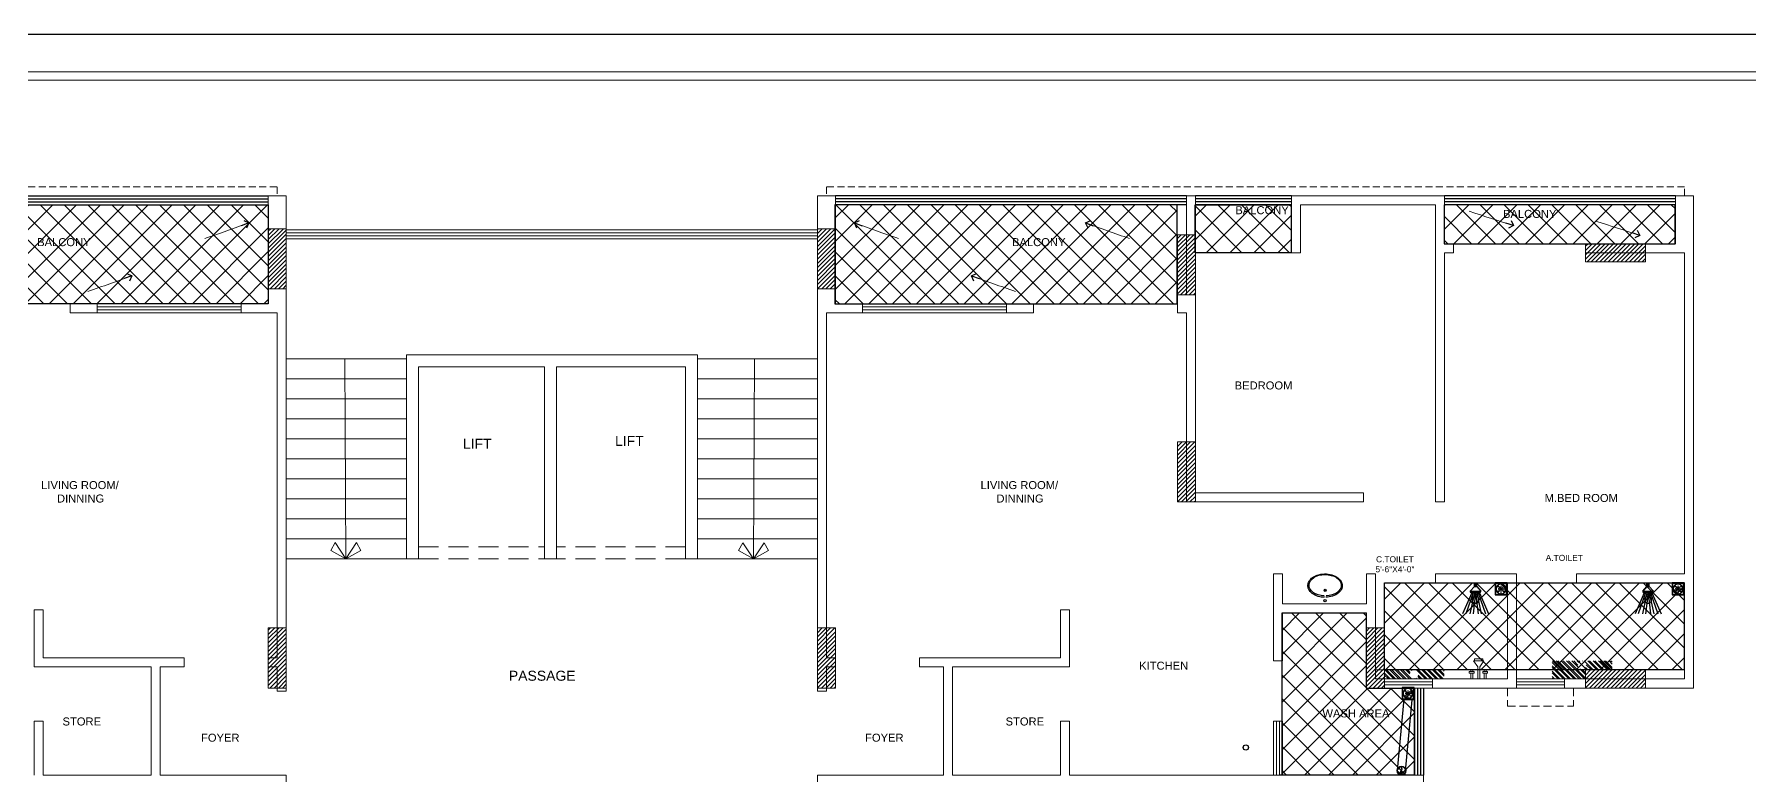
# Model space of a CAD drawing. Header units: inches. Extents: x 1807 to 67852, y 1160 to 20242.
# Drawn here: x 19589 to 20446, y 9468 to 9839 of the extents above; entities that cross this region are included whole.
import ezdxf

# ---------------------------------------------------------------- set-up
doc = ezdxf.new("R2010")
doc.units = ezdxf.units.IN
doc.header["$MEASUREMENT"] = 0
doc.linetypes.add('DASHED', pattern=[0.75, 0.5, -0.25])
doc.layers.get('0').update_dxf_attribs({"lineweight": 20})
for name, color, linetype, lineweight in [('02WINDOW & DOTTED', 8, 'Continuous', 20), ('4 upvc pip', 5, 'Continuous', 30), ('4 upvc pip hatch', 6, 'Continuous', 5), ('4. UPCV', 6, 'Continuous', 30), ('A-HATCH', 252, 'Continuous', 13), ('Bathing', 3, 'Continuous', 30), ('column_01', 7, 'Continuous', 18), ('Dummy wall', 8, 'Continuous', 18), ('HATCH', 8, 'Continuous', 0), ('N.WALL', 7, 'Continuous', 25), ('Nstair', 8, 'Continuous', 20), ('PROJ.', 8, 'DASHED', 20), ('RAILING', 8, 'Continuous', 25), ('SHOP TEXT', 7, 'Continuous', 15), ('SUNK', 216, 'Continuous', 30), ('SUNK HTACH', 165, 'Continuous', 15), ('wall', 7, 'Continuous', 20), ('WINDOW', 8, 'Continuous', 15)]:
    doc.layers.add(name, color=color, linetype=linetype, lineweight=lineweight)
doc.layers.add('K.Text', color=7, linetype='Continuous')
doc.layers.add('RA_FURNITURE', color=251, linetype='Continuous', lineweight=18, transparency=0.85)
doc.styles.add('Krupalu', font='arial.ttf', dxfattribs={"height": 8})
doc.styles.add('Krupalu 1', font='arial.ttf')
doc.dimstyles.new('Krupalu', dxfattribs={"dimtxt": 4, "dimasz": 4, "dimexe": 0, "dimexo": 0, "dimgap": 0.09, "dimtad": 0, "dimtoh": 1, "dimdec": 0, "dimzin": 3, "dimdsep": 46, "dimlunit": 4, "dimtxsty": 'Krupalu', "dimblk": 'DOTSMALL', "dimcen": 0, "dimse1": 1, "dimse2": 1, "dimclrd": 256, "dimclre": 256, "dimclrt": 7, "dimadec": 0, "dimazin": 0, "dimtfac": 1, "dimtdec": 0, "dimtofl": 0, "dimtmove": 1, "dimatfit": 0, "dimldrblk": 'OPEN90', "dimfxl": 1, "dimtolj": 1, "dimtzin": 0, "dimlwd": -1, "dimarcsym": 0})
pattern_1 = [(45, (-2883.8112, 0), (-1.0606601718, 1.0606601718), [])]
pattern_2 = [(135, (25003.986, -55328.927), (5.9662135, 5.9662135), []), (45, (25003.986, -55328.927), (5.9662135, -5.9662135), [])]
pattern_3 = [(135, (32455.1656, -82036.0392), (1.325825215, 1.325825215), []), (135, (32454.2817, -82036.0392), (1.325825215, 1.325825215), [])]

# ---------------------------------------------------------------- blocks, each defined once
blk = doc.blocks.new('46H')
at = {"layer": 'RA_FURNITURE'}
for p, q in [((158381.31, -626693.49), (158378.88, -626693.49)), ((158378.88, -626694.25), (158378.88, -626693.49)), ((158381.31, -626694.25), (158378.88, -626694.25)), ((158379.59, -626690.57), (158387.35, -626690.57)), ((158379.59, -626690.57), (158379.59, -626693.49)), ((158379.59, -626694.25), (158379.59, -626695.16)), ((158380.59, -626695.16), (158379.59, -626695.16)), ((158380.59, -626690.57), (158380.59, -626693.49)), ((158380.59, -626694.25), (158380.59, -626695.16)), ((158383.08, -626696.57), (158380.95, -626699.69)), ((158381.31, -626694.25), (158381.31, -626693.49)), ((158383.08, -626690.57), (158383.08, -626696.57)), ((158384.08, -626690.57), (158384.08, -626696.57)), ((158384.08, -626696.57), (158386.2, -626699.69)), ((158385.63, -626694.25), (158385.63, -626693.49)), ((158388.06, -626693.49), (158385.63, -626693.49)), ((158388.06, -626694.25), (158385.63, -626694.25)), ((158386.35, -626690.57), (158386.35, -626693.49)), ((158386.35, -626694.25), (158386.35, -626695.16)), ((158387.35, -626695.16), (158386.35, -626695.16)), ((158387.35, -626690.57), (158387.35, -626693.49)), ((158387.35, -626694.25), (158387.35, -626695.16)), ((158388.06, -626694.25), (158388.06, -626693.49)), ((158386.2, -626699.69), (158380.95, -626699.69)), ((158381.45, -626699.69), (158381.45, -626700.69)), ((158385.7, -626700.69), (158381.45, -626700.69)), ((158385.7, -626699.69), (158385.7, -626700.69))]:
    blk.add_line(p, q, dxfattribs=at)
blk = doc.blocks.new('dfhtutrut')
at = {"layer": 'HATCH'}
h = blk.add_hatch(dxfattribs=at)
h.set_pattern_fill('ANSI31', color=256, scale=12, style=0)
h.set_pattern_definition(pattern_1)
h.paths.add_polyline_path([(142520.43, -629915.98), (142520.43, -629945.98), (142529.43, -629945.98), (142529.43, -629915.98)])
h = blk.add_hatch(dxfattribs=at)
h.set_pattern_fill('ANSI31', color=256, scale=12, style=0)
h.set_pattern_definition(pattern_1)
h.paths.add_polyline_path([(142794.93, -629915.98), (142794.93, -629945.98), (142803.93, -629945.98), (142803.93, -629915.98)])
h = blk.add_hatch(dxfattribs=at)
h.set_pattern_fill('ANSI31', color=256, scale=12, style=0)
h.set_pattern_definition(pattern_1)
h.paths.add_polyline_path([(142974.93, -629918.98), (142974.93, -629948.98), (142983.93, -629948.98), (142983.93, -629918.98)])
h = blk.add_hatch(dxfattribs=at)
h.set_pattern_fill('ANSI31', color=256, scale=12, style=0)
h.set_pattern_definition(pattern_1)
h.paths.add_polyline_path([(143208.93, -629932.48), (143178.93, -629932.48), (143178.93, -629923.48), (143208.93, -629923.48)])
h = blk.add_hatch(dxfattribs=at)
h.set_pattern_fill('ANSI31', color=256, scale=12, style=0)
h.set_pattern_definition(pattern_1)
h.paths.add_polyline_path([(142983.93, -630052.48), (142983.93, -630022.48), (142974.93, -630022.48), (142974.93, -630052.48)])
h = blk.add_hatch(dxfattribs=at)
h.set_pattern_fill('ANSI31', color=256, scale=12, style=0)
h.set_pattern_definition(pattern_1)
h.paths.add_polyline_path([(142529.43, -630145.48), (142529.43, -630115.48), (142520.43, -630115.48), (142520.43, -630145.48)])
h = blk.add_hatch(dxfattribs=at)
h.set_pattern_fill('ANSI31', color=256, scale=12, style=0)
h.set_pattern_definition(pattern_1)
h.paths.add_polyline_path([(142803.93, -630145.48), (142803.93, -630115.48), (142794.93, -630115.48), (142794.93, -630145.48)])
h = blk.add_hatch(dxfattribs=at)
h.set_pattern_fill('ANSI31', color=256, scale=12, style=0)
h.set_pattern_definition(pattern_1)
h.paths.add_polyline_path([(143078.43, -630145.48), (143078.43, -630115.48), (143069.43, -630115.48), (143069.43, -630145.48)])
h = blk.add_hatch(dxfattribs=at)
h.set_pattern_fill('ANSI31', color=256, scale=12, style=0)
h.set_pattern_definition(pattern_1)
h.paths.add_polyline_path([(143208.94, -630145.48), (143178.94, -630145.48), (143178.94, -630136.48), (143208.94, -630136.48)])
at = {"layer": 'column_01'}
for points in [[(142520.43, -629915.98), (142520.43, -629945.98), (142529.43, -629945.98), (142529.43, -629915.98)], [(142794.93, -629915.98), (142794.93, -629945.98), (142803.93, -629945.98), (142803.93, -629915.98)], [(142974.93, -629918.98), (142974.93, -629948.98), (142983.93, -629948.98), (142983.93, -629918.98)], [(143208.93, -629932.48), (143178.93, -629932.48), (143178.93, -629923.48), (143208.93, -629923.48)], [(142983.93, -630052.48), (142983.93, -630022.48), (142974.93, -630022.48), (142974.93, -630052.48)], [(142529.43, -630145.48), (142529.43, -630115.48), (142520.43, -630115.48), (142520.43, -630145.48)], [(142803.93, -630145.48), (142803.93, -630115.48), (142794.93, -630115.48), (142794.93, -630145.48)], [(143078.43, -630145.48), (143078.43, -630115.48), (143069.43, -630115.48), (143069.43, -630145.48)], [(143208.94, -630145.48), (143178.94, -630145.48), (143178.94, -630136.48), (143208.94, -630136.48)]]:
    blk.add_lwpolyline(points, close=True, dxfattribs=at)
blk = doc.blocks.new('Shower')
at = {"layer": 'Bathing'}
h = blk.add_hatch(color=256, dxfattribs=at)
h.paths.add_polyline_path([(60267.42, -3620.43), (60268.65, -3620.43), (60268.65, -3618.64), (60267.42, -3618.64)])
h.paths.add_polyline_path([(60270.16, -3623.63), (60270.73, -3622.8), (60265.35, -3622.8), (60266.15, -3623.63)])
at = {"layer": 'Bathing', "ltscale": 3}
for p, q in [((60267.42, -3620.43), (60267.42, -3618.64)), ((60268.65, -3618.64), (60267.42, -3618.64)), ((60268.65, -3618.64), (60267.42, -3618.64)), ((60268.65, -3620.43), (60268.65, -3618.64)), ((60266.15, -3623.63), (60261.5, -3634)), ((60266.78, -3623.63), (60263.15, -3634)), ((60267.42, -3623.63), (60265.17, -3634)), ((60267.42, -3620.43), (60265.35, -3622.8)), ((60265.35, -3622.8), (60266.15, -3623.63)), ((60270.73, -3622.8), (60265.35, -3622.8)), ((60266.15, -3623.63), (60270.16, -3623.63)), ((60268.04, -3623.63), (60266.8, -3634)), ((60268.65, -3620.43), (60267.42, -3620.43)), ((60268.65, -3620.43), (60267.42, -3620.43)), ((60268.04, -3623.63), (60269.27, -3634)), ((60268.65, -3620.43), (60270.73, -3622.8)), ((60268.65, -3623.63), (60270.9, -3634)), ((60269.29, -3623.63), (60272.92, -3634)), ((60269.92, -3623.63), (60274.57, -3634)), ((60270.16, -3623.63), (60270.73, -3622.8))]:
    blk.add_line(p, q, dxfattribs=at)
for points in [[(60267.42, -3620.43), (60265.35, -3622.8)], [(60270.73, -3622.8), (60268.65, -3620.43)]]:
    blk.add_lwpolyline(points, dxfattribs=at)
blk.add_circle((60268.04, -3627.04), 1.78, dxfattribs=at)
blk = doc.blocks.new('rwrwq')
at = {"layer": 'Bathing'}
for points in [[(19894.37, -3202.34), (19894.37, -3196.34), (19900.37, -3196.34), (19900.37, -3202.34)], [(19894.65, -3202.07), (19894.65, -3196.62), (19900.1, -3196.62), (19900.1, -3202.07)]]:
    blk.add_lwpolyline(points, close=True, dxfattribs=at)
for centre, radius in [((19897.37, -3199.34), 2.42), ((19895.93, -3197.89), 0.129), ((19896.42, -3198.38), 0.129), ((19896.94, -3198.91), 0.129), ((19897.37, -3198.11), 0.129), ((19897.37, -3198.11), 0.129), ((19897.37, -3198.83), 0.129), ((19897.37, -3198.83), 0.129), ((19897.81, -3198.91), 0.129), ((19898.33, -3198.38), 0.129), ((19898.82, -3197.89), 0.129), ((19895.5, -3199.34), 0.129), ((19895.93, -3200.79), 0.129), ((19896.22, -3199.34), 0.129), ((19896.42, -3200.3), 0.129), ((19896.87, -3199.34), 0.129), ((19896.94, -3199.77), 0.129), ((19897.37, -3199.34), 0.129), ((19897.37, -3199.85), 0.129), ((19897.37, -3199.85), 0.129), ((19897.37, -3200.57), 0.129), ((19897.37, -3200.57), 0.129), ((19897.37, -3201.28), 0.129), ((19897.37, -3201.28), 0.129), ((19897.81, -3199.77), 0.129), ((19897.88, -3199.34), 0.129), ((19898.33, -3200.3), 0.129), ((19898.52, -3199.34), 0.129), ((19898.82, -3200.79), 0.129)]:
    blk.add_circle(centre, radius, dxfattribs=at)
blk = doc.blocks.new('_DotSmall')
at = {"color": 0, "linetype": 'ByBlock', "const_width": 0.5}
blk.add_lwpolyline([(-0.0625, 0, 1), (0.0625, 0, 1)], format="xyb", close=True, dxfattribs=at)
blk = doc.blocks.new('_Open90')
at = {"color": 0, "linetype": 'ByBlock', "lineweight": -2}
for p, q in [((0, 0), (-1, 0)), ((-0.5, 0.5), (0, 0)), ((0, 0), (-0.5, -0.5))]:
    blk.add_line(p, q, dxfattribs=at)

msp = doc.modelspace()

# ---------------------------------------------------------------- hatches: boundary and pattern name
at = {"layer": '4 upvc pip hatch', "ltscale": 10}
h = msp.add_hatch(dxfattribs=at)
h.set_pattern_fill('ANSI31', color=256, scale=2, angle=180, style=0)
h.set_pattern_definition([(135, (62728.41515, -84346.43307), (0.1767766953, 0.1767766953), [])])
edge = h.paths.add_edge_path()
edge.add_spline(control_points=[(20272.16, 9468.88), (20271.88, 9469.26), (20271.2, 9470.18), (20272.71, 9471.55), (20272.05, 9472.48), (20271.78, 9472.86)], knot_values=[0, 0, 0, 0, 1.259254, 3.09623, 4.348223, 4.348223, 4.348223, 4.348223], degree=3, periodic=0)
edge.add_arc((20272.02, 9470.87), 2, 180, 276.73796, ccw=False)
edge.add_arc((20272.02, 9470.87), 2, 94.06339, 180, ccw=False)
at = {"layer": 'Dummy wall', "ltscale": 10}
h = msp.add_hatch(dxfattribs=at)
h.set_pattern_fill('ANSI32', color=256, scale=5, angle=180, style=0)
h.set_pattern_definition(pattern_3)
h.paths.add_polyline_path([(20293.31, 9516.67), (20293.31, 9521.17), (20282.75, 9521.17), (20281.29, 9521.17), (20278.31, 9521.17, -2.414214), (20276.17, 9519.03, -0.408178), (20278.27, 9521.17), (20275.33, 9521.17), (20273.78, 9521.17), (20263.31, 9521.17), (20263.31, 9516.67), (20287.31, 9516.67)])
h = msp.add_hatch(dxfattribs=at)
h.set_pattern_fill('ANSI32', color=256, scale=5, angle=180, style=0)
h.set_pattern_definition(pattern_3)
h.paths.add_polyline_path([(20363.81, 9516.67), (20363.81, 9521.17), (20377.31, 9521.17), (20377.31, 9525.67), (20365.29, 9525.67), (20362.31, 9525.67, -2.414214), (20360.17, 9523.53, -0.414214), (20362.31, 9525.67), (20359.33, 9525.67), (20347.31, 9525.67), (20347.31, 9516.67), (20353.31, 9516.67)])
at = {"layer": 'SUNK HTACH', "ltscale": 10}
h = msp.add_hatch(dxfattribs=at)
h.set_pattern_fill('ANSI37', color=114, scale=67.5, style=0)
h.set_pattern_definition([(45, (14690.3285, -55328.927), (-5.9662135, 5.9662135), []), (135, (14690.3285, -55328.927), (-5.9662135, -5.9662135), [])])
h.paths.add_polyline_path([(19705.5, 9704.17), (19534.43, 9704.17), (19534.43, 9753.67), (19705.5, 9753.67)])
h = msp.add_hatch(dxfattribs=at)
h.set_pattern_fill('ANSI37', color=114, scale=67.5, angle=180, style=0)
h.set_pattern_definition(pattern_2)
h.paths.add_polyline_path([(19988.81, 9704.17), (20159.89, 9704.17), (20159.89, 9753.67), (19988.81, 9753.67)])
h = msp.add_hatch(dxfattribs=at)
h.set_pattern_fill('ANSI37', color=114, scale=67.5, angle=180, style=0)
h.set_pattern_definition([(135, (25003.986, -55328.927), (5.9662135, 5.9662135), []), (45, (25003.986, -55328.927), (5.9662135, -5.9662135), [])])
h.paths.add_polyline_path([(20216.81, 9729.67), (20168.81, 9729.67), (20168.81, 9753.67), (20216.81, 9753.67)])
h = msp.add_hatch(dxfattribs=at)
h.set_pattern_fill('ANSI37', color=114, scale=67.5, angle=180, style=0)
h.set_pattern_definition(pattern_2)
h.paths.add_polyline_path([(20293.31, 9734.17), (20408.81, 9734.17), (20408.81, 9753.67), (20293.31, 9753.67)])
h = msp.add_hatch(dxfattribs=at)
h.set_pattern_fill('ANSI37', color=256, scale=67.5, angle=180, style=0)
h.set_pattern_definition([(135, (25146.986, -55328.927), (5.9662135, 5.9662135), []), (45, (25146.986, -55328.927), (5.9662135, -5.9662135), [])])
h.paths.add_polyline_path([(20413.31, 9521.17), (20263.57, 9521.17), (20263.57, 9564.65), (20413.31, 9564.65)])
h = msp.add_hatch(dxfattribs=at)
h.set_pattern_fill('ANSI37', color=256, scale=67.5, angle=180, style=0)
h.set_pattern_definition(pattern_2)
h.paths.add_polyline_path([(20278.31, 9512.17), (20278.31, 9468.67), (20212.31, 9468.67), (20212.31, 9549.67), (20254.31, 9549.67), (20254.31, 9512.17)])

# ---------------------------------------------------------------- linework, layer by layer
at = {"layer": '02WINDOW & DOTTED'}
for p, q in [((19980, 9741.17), (19714.31, 9741.17)), ((19980, 9739.67), (19714.31, 9739.67)), ((19980, 9738.17), (19714.31, 9738.17)), ((19980, 9736.67), (19714.31, 9736.67))]:
    msp.add_line(p, q, dxfattribs=at)
at = {"layer": '02WINDOW & DOTTED', "linetype": 'DASHED', "ltscale": 20}
for p, q in [((19780.5, 9582.67), (19843.5, 9582.67)), ((19914, 9582.67), (19849.5, 9582.67)), ((19780.5, 9576.67), (19843.5, 9576.67)), ((19914, 9576.67), (19849.5, 9576.67))]:
    msp.add_line(p, q, dxfattribs=at)
at = {"layer": '4 upvc pip'}
msp.add_lwpolyline([(19086.61, 9838.79), (21509.81, 9838.79), (21509.81, 8125.42), (19086.61, 8125.42)], close=True, dxfattribs=at)
at = {"layer": '4. UPCV', "ltscale": 10}
for p, q in [((20269.96, 9471.05), (20273.32, 9506.64)), ((20273.95, 9470.68), (20277.3, 9506.26))]:
    msp.add_line(p, q, dxfattribs=at)
for radius in [2.2, 2]:
    msp.add_circle((20272.02, 9470.87), radius, dxfattribs=at)
msp.add_open_spline([(20272.16, 9468.88), (20271.88, 9469.26), (20271.2, 9470.18), (20272.71, 9471.55), (20272.05, 9472.48), (20271.78, 9472.86)], degree=3, knots=[0, 0, 0, 0, 1.259254, 3.096229, 4.348222, 4.348222, 4.348222, 4.348222], dxfattribs=at)
at = {"layer": 'A-HATCH'}
for points in [[(21444.07, 9820.03), (19148.28, 9820.03, 0.414214), (19105.38, 9777.12), (19105.38, 8191.17, 0.414214), (19152.36, 8144.18), (21441.01, 8144.18, 0.414214), (21491.05, 8194.22), (21491.05, 9773.04, 0.414214)], [(21444.07, 9815.86), (19148.28, 9815.86, 0.414214), (19109.55, 9777.12), (19109.55, 8191.17, 0.414214), (19152.36, 8148.35), (21441.01, 8148.35, 0.414214), (21486.88, 8194.22), (21486.88, 9773.04, 0.414214)]]:
    msp.add_lwpolyline(points, format="xyb", close=True, dxfattribs=at)
at = {"layer": 'Bathing'}
for centre, radius in [((20233.79, 9555.79), 0.616), ((20233.85, 9561.01), 0.548), ((20233.85, 9561.01), 0.403)]:
    msp.add_circle(centre, radius, dxfattribs=at)
at = {"layer": 'Bathing', "extrusion": (-0.000530124, 2.76424e-10, 1)}
msp.add_circle((20194.2, 9482.44, -10.25), 1.32, dxfattribs=at)
at = {"layer": 'Bathing', "extrusion": (0, 0, -1)}
msp.add_ellipse((20233.85, 9563.52), major_axis=(8.06, 0), ratio=0.663758, start_param=1.630196, end_param=7.796446, dxfattribs=at)
at = {"layer": 'Bathing'}
for points, knots in [([(20233.47, 9557.49), (20232.42, 9557.52), (20231.38, 9557.68), (20229.28, 9558.29), (20228.26, 9558.79), (20226.59, 9560.06), (20225.96, 9560.83), (20225.34, 9562.27), (20225.22, 9562.91), (20225.29, 9564.18), (20225.47, 9564.8), (20226.11, 9565.97), (20226.55, 9566.51), (20227.66, 9567.45), (20228.32, 9567.86), (20230.11, 9568.68), (20231.33, 9568.99), (20233.85, 9569.24), (20235.15, 9569.17), (20237.58, 9568.65), (20238.71, 9568.21), (20240.59, 9567.01), (20241.34, 9566.25), (20242.17, 9564.75), (20242.36, 9564.04), (20242.36, 9563.33)], [1.610972, 1.610972, 1.610972, 1.610972, 1.985827, 1.985827, 2.425311, 2.425311, 2.864794, 2.864794, 3.176532, 3.176532, 3.48827, 3.48827, 3.800008, 3.800008, 4.111746, 4.111746, 4.567037, 4.567037, 5.022328, 5.022328, 5.477619, 5.477619, 5.93291, 5.93291, 6.283185, 6.283185, 6.283185, 6.283185]), ([(20242.36, 9563.33), (20242.36, 9562.87), (20242.28, 9562.4), (20241.82, 9561.1), (20241.24, 9560.3), (20239.67, 9558.98), (20238.67, 9558.44), (20236.52, 9557.73), (20235.36, 9557.53), (20234.2, 9557.49)], [0, 0, 0, 0, 0.227893, 0.227893, 0.667377, 0.667377, 1.10686, 1.10686, 1.523521, 1.523521, 1.523521, 1.523521])]:
    msp.add_open_spline(points, degree=3, knots=knots, dxfattribs=at)
at = {"layer": 'Nstair', "ltscale": 10}
for p, q in [((19774.5, 9676.67), (19714.5, 9676.67)), ((19743.73, 9676.68), (19744.25, 9576.68)), ((19920, 9676.67), (19980, 9676.67)), ((19948.6, 9676.67), (19948.07, 9576.67)), ((19774.5, 9666.67), (19714.5, 9666.67)), ((19920, 9666.67), (19980, 9666.67)), ((19774.5, 9656.67), (19714.5, 9656.67)), ((19920, 9656.67), (19980, 9656.67)), ((19774.5, 9646.67), (19714.5, 9646.67)), ((19920, 9646.67), (19980, 9646.67)), ((19774.5, 9636.67), (19714.5, 9636.67)), ((19920, 9636.67), (19980, 9636.67)), ((19774.5, 9626.67), (19714.5, 9626.67)), ((19920, 9626.67), (19980, 9626.67)), ((19774.5, 9616.67), (19714.5, 9616.67)), ((19920, 9616.67), (19980, 9616.67)), ((19774.5, 9606.67), (19714.5, 9606.67)), ((19920, 9606.67), (19980, 9606.67)), ((19774.5, 9596.67), (19714.5, 9596.67)), ((19920, 9596.67), (19980, 9596.67)), ((19774.5, 9586.67), (19714.5, 9586.67)), ((19736.71, 9580.9), (19738.88, 9584.79)), ((19744.26, 9576.68), (19736.71, 9580.9)), ((19738.88, 9584.79), (19744.26, 9576.68)), ((19749.63, 9584.79), (19744.26, 9576.68)), ((19744.26, 9576.68), (19751.8, 9580.9)), ((19751.8, 9580.9), (19749.63, 9584.79)), ((19920, 9586.67), (19980, 9586.67)), ((19940.53, 9580.9), (19942.71, 9584.78)), ((19948.08, 9576.68), (19940.53, 9580.9)), ((19942.71, 9584.78), (19948.08, 9576.68)), ((19953.45, 9584.78), (19948.08, 9576.68)), ((19948.08, 9576.68), (19955.62, 9580.9)), ((19955.62, 9580.9), (19953.45, 9584.78)), ((19774.5, 9576.67), (19714.5, 9576.67)), ((19920, 9576.67), (19980, 9576.67))]:
    msp.add_line(p, q, dxfattribs=at)
at = {"layer": 'PROJ.', "ltscale": 8}
for p, q in [((20325, 9512.17), (20325, 9503.17)), ((20358, 9512.17), (20358, 9503.17)), ((20325, 9503.17), (20358, 9503.17))]:
    msp.add_line(p, q, dxfattribs=at)
at = {"layer": 'PROJ.', "ltscale": 7}
for points in [[(19281, 9758.17), (19281, 9762.67), (19710, 9762.67), (19710, 9758.17)], [(20413.5, 9758.17), (20413.5, 9762.67), (19984.5, 9762.67), (19984.5, 9758.17)]]:
    msp.add_lwpolyline(points, dxfattribs=at)
at = {"layer": 'RAILING'}
for p, q in [((19530, 9758.17), (19705.5, 9758.17)), ((19530, 9756.67), (19705.5, 9756.67)), ((19530, 9755.17), (19705.5, 9755.17)), ((19530, 9753.67), (19705.5, 9753.67)), ((20164.5, 9758.17), (19989, 9758.17)), ((20164.5, 9756.67), (19989, 9756.67)), ((20164.5, 9755.17), (19989, 9755.17)), ((20164.5, 9753.67), (19989, 9753.67)), ((20217, 9758.17), (20169, 9758.17)), ((20217, 9756.67), (20169, 9756.67)), ((20217, 9755.17), (20169, 9755.17)), ((20217, 9753.67), (20169, 9753.67)), ((20409, 9758.17), (20293.5, 9758.17)), ((20409, 9756.67), (20293.5, 9756.67)), ((20409, 9755.17), (20293.5, 9755.17)), ((20409, 9753.67), (20293.5, 9753.67)), ((20278.5, 9512.17), (20278.5, 9468.67)), ((20280, 9512.17), (20280, 9468.67)), ((20281.5, 9512.17), (20281.5, 9468.67)), ((20283, 9512.17), (20283, 9468.67))]:
    msp.add_line(p, q, dxfattribs=at)
at = {"layer": 'SUNK'}
for points in [[(19705.5, 9704.17), (19534.43, 9704.17), (19534.43, 9753.67), (19705.5, 9753.67)], [(19988.81, 9704.17), (20159.89, 9704.17), (20159.89, 9753.67), (19988.81, 9753.67)], [(20216.81, 9729.67), (20168.81, 9729.67), (20168.81, 9753.67), (20216.81, 9753.67)], [(20293.31, 9734.17), (20408.81, 9734.17), (20408.81, 9753.67), (20293.31, 9753.67)], [(20413.31, 9521.17), (20263.57, 9521.17), (20263.57, 9564.65), (20413.31, 9564.65)]]:
    msp.add_lwpolyline(points, close=True, dxfattribs=at)
msp.add_lwpolyline([(20212.31, 9468.67), (20212.31, 9549.67), (20254.31, 9549.67), (20254.31, 9512.17), (20278.31, 9512.17), (20278.31, 9468.67), (20210.81, 9468.67)], dxfattribs=at)
at = {"layer": 'wall'}
for p, q in [((19705.5, 9758.17), (19705.5, 9704.17)), ((19705.5, 9758.17), (19714.5, 9758.17)), ((19714.5, 9758.17), (19714.5, 9510.67)), ((19980, 9758.17), (19980, 9510.67)), ((19989, 9758.17), (19980, 9758.17)), ((19989, 9758.17), (19989, 9704.17)), ((20164.5, 9758.17), (20164.5, 9708.67)), ((20169, 9758.17), (20164.5, 9758.17)), ((20169, 9758.17), (20169, 9609.67)), ((20217, 9758.17), (20217, 9729.67)), ((20293.5, 9758.17), (20217, 9758.17)), ((20221.5, 9753.67), (20221.5, 9729.67)), ((20289, 9753.67), (20221.5, 9753.67)), ((20289, 9753.67), (20289, 9605.17)), ((20293.5, 9758.17), (20293.5, 9734.17)), ((20409, 9734.17), (20409, 9758.17)), ((20418, 9758.17), (20409, 9758.17)), ((20418, 9758.17), (20418, 9512.17)), ((20293.5, 9734.17), (20298, 9734.17)), ((20298, 9729.67), (20298, 9734.17)), ((20364, 9729.67), (20364, 9734.17)), ((20364, 9734.17), (20409, 9734.17)), ((20217, 9729.67), (20221.5, 9729.67)), ((20293.5, 9729.67), (20298, 9729.67)), ((20293.5, 9729.67), (20293.5, 9605.17)), ((20364, 9729.67), (20413.5, 9729.67)), ((20413.5, 9729.67), (20413.5, 9569.17)), ((20160, 9699.67), (20160, 9708.67)), ((20160, 9708.67), (20164.5, 9708.67)), ((19606.5, 9704.17), (19606.5, 9699.67)), ((19606.5, 9704.17), (19620, 9704.17)), ((19606.5, 9699.67), (19620, 9699.67)), ((19620, 9699.67), (19620, 9704.17)), ((19692, 9699.67), (19692, 9704.17)), ((19692, 9704.17), (19705.5, 9704.17)), ((19692, 9699.67), (19710, 9699.67)), ((19710, 9699.67), (19710, 9527.17)), ((19984.5, 9699.67), (19984.5, 9527.17)), ((20002.5, 9699.67), (19984.5, 9699.67)), ((20002.5, 9704.17), (19989, 9704.17)), ((20002.5, 9699.67), (20002.5, 9704.17)), ((20088, 9704.17), (20074.5, 9704.17)), ((20074.5, 9699.67), (20074.5, 9704.17)), ((20088, 9699.67), (20074.5, 9699.67)), ((20088, 9704.17), (20088, 9699.67)), ((20164.5, 9699.67), (20160, 9699.67)), ((20164.5, 9699.67), (20164.5, 9605.17)), ((19849.5, 9678.67), (19774.5, 9678.67)), ((19774.5, 9678.67), (19774.5, 9576.67)), ((19843.5, 9678.67), (19920, 9678.67)), ((19920, 9678.67), (19920, 9576.67)), ((19780.5, 9576.67), (19780.5, 9672.67)), ((19780.5, 9672.67), (19843.5, 9672.67)), ((19843.5, 9672.67), (19843.5, 9576.67)), ((19843.5, 9576.67), (19843.5, 9672.67)), ((19849.5, 9576.67), (19849.5, 9672.67)), ((19914, 9672.67), (19849.5, 9672.67)), ((19849.5, 9672.67), (19849.5, 9576.67)), ((19914, 9576.67), (19914, 9672.67)), ((20253, 9609.67), (20169, 9609.67)), ((20253, 9609.67), (20253, 9605.17)), ((20253, 9605.17), (20164.5, 9605.17)), ((20293.5, 9605.17), (20289, 9605.17)), ((19774.5, 9576.67), (19780.5, 9576.67)), ((19843.5, 9576.67), (19849.5, 9576.67)), ((19849.5, 9576.67), (19843.5, 9576.67)), ((19920, 9576.67), (19914, 9576.67)), ((20208, 9569.17), (20212.5, 9569.17)), ((20208, 9569.17), (20208, 9525.67)), ((20212.5, 9569.17), (20212.5, 9554.17)), ((20254.5, 9569.17), (20254.5, 9554.17)), ((20254.5, 9569.17), (20259, 9569.17)), ((20259, 9569.17), (20259, 9516.67)), ((20289, 9569.17), (20289, 9564.67)), ((20289, 9569.17), (20329.5, 9569.17)), ((20289, 9564.67), (20325, 9564.67)), ((20325, 9564.67), (20325, 9516.67)), ((20329.5, 9569.17), (20329.5, 9512.17)), ((20359.5, 9569.17), (20359.5, 9564.67)), ((20359.5, 9569.17), (20413.5, 9569.17)), ((20359.5, 9564.67), (20413.5, 9564.67)), ((20413.5, 9564.67), (20413.5, 9516.67)), ((20212.5, 9554.17), (20254.5, 9554.17)), ((19588.5, 9551.17), (19588.5, 9522.67)), ((19593, 9551.17), (19588.5, 9551.17)), ((19593, 9551.17), (19593, 9527.17)), ((20101.5, 9551.17), (20101.5, 9527.17)), ((20101.5, 9551.17), (20106, 9551.17)), ((20106, 9551.17), (20106, 9522.67)), ((20212.5, 9549.67), (20254.5, 9549.67)), ((20212.5, 9549.67), (20212.5, 9525.67)), ((20254.5, 9549.67), (20254.5, 9512.17)), ((19647, 9522.67), (19588.5, 9522.67)), ((19663.5, 9527.17), (19593, 9527.17)), ((19647, 9522.67), (19647, 9468.67)), ((19651.5, 9522.67), (19651.5, 9468.67)), ((19663.5, 9522.67), (19651.5, 9522.67)), ((19663.5, 9527.17), (19663.5, 9522.67)), ((19705.5, 9527.17), (19705.5, 9522.67)), ((19705.5, 9527.17), (19710, 9527.17)), ((19705.5, 9522.67), (19710, 9522.67)), ((19710, 9522.67), (19710, 9510.67)), ((19989, 9527.17), (19984.5, 9527.17)), ((19989, 9522.67), (19984.5, 9522.67)), ((19984.5, 9522.67), (19984.5, 9510.67)), ((19989, 9527.17), (19989, 9522.67)), ((20031, 9527.17), (20031, 9522.67)), ((20031, 9527.17), (20101.5, 9527.17)), ((20031, 9522.67), (20043, 9522.67)), ((20043, 9522.67), (20043, 9468.67)), ((20047.5, 9522.67), (20047.5, 9468.67)), ((20047.5, 9522.67), (20106, 9522.67)), ((20208, 9525.67), (20212.5, 9525.67)), ((20259, 9521.17), (20298.01, 9521.17)), ((20344.5, 9521.17), (20383.5, 9521.17)), ((20254.5, 9512.17), (20263.5, 9512.17)), ((20259, 9516.67), (20263.5, 9516.67)), ((20263.5, 9516.67), (20263.5, 9512.17)), ((20287.5, 9516.67), (20325, 9516.67)), ((20287.5, 9516.67), (20287.5, 9512.17)), ((20287.5, 9512.17), (20329.5, 9512.17)), ((20353.5, 9516.67), (20353.5, 9512.17)), ((20353.5, 9516.67), (20413.5, 9516.67)), ((20353.5, 9512.17), (20418, 9512.17)), ((19714.5, 9510.67), (19710, 9510.67)), ((19980, 9510.67), (19984.5, 9510.67)), ((19593, 9495.67), (19588.5, 9495.67)), ((19588.5, 9495.67), (19588.5, 9468.67)), ((19593, 9495.67), (19593, 9468.67)), ((20101.5, 9495.67), (20106, 9495.67)), ((20101.5, 9495.67), (20101.5, 9468.67)), ((20106, 9495.67), (20106, 9468.67)), ((20208, 9495.67), (20212.5, 9495.67)), ((19647, 9468.67), (19593, 9468.67)), ((19714.5, 9468.67), (19651.5, 9468.67)), ((19714.5, 9468.67), (19714.5, 9464.17)), ((19980, 9468.67), (20043, 9468.67)), ((19980, 9468.67), (19980, 9464.17)), ((20047.5, 9468.67), (20101.5, 9468.67)), ((20106, 9468.67), (20283, 9468.67)), ((20283, 9468.67), (20283, 9464.17))]:
    msp.add_line(p, q, dxfattribs=at)
at = {"layer": 'WINDOW'}
for p, q in [((19620, 9704.17), (19692, 9704.17)), ((19620, 9702.67), (19692, 9702.67)), ((19620, 9701.17), (19692, 9701.17)), ((19620, 9699.67), (19692, 9699.67)), ((20074.5, 9704.17), (20002.5, 9704.17)), ((20074.5, 9702.67), (20002.5, 9702.67)), ((20074.5, 9701.17), (20002.5, 9701.17)), ((20074.5, 9699.67), (20002.5, 9699.67)), ((20287.5, 9516.67), (20263.5, 9516.67)), ((20287.5, 9515.17), (20263.5, 9515.17)), ((20263.5, 9513.67), (20287.5, 9513.67)), ((20263.5, 9512.17), (20287.5, 9512.17)), ((20329.5, 9516.67), (20353.5, 9516.67)), ((20329.5, 9515.17), (20353.5, 9515.17)), ((20329.5, 9513.67), (20353.5, 9513.67)), ((20329.5, 9512.17), (20353.5, 9512.17)), ((20208, 9495.67), (20208, 9468.67)), ((20209.5, 9495.67), (20209.5, 9468.67)), ((20211, 9495.67), (20211, 9468.67)), ((20212.5, 9495.67), (20212.5, 9468.67))]:
    msp.add_line(p, q, dxfattribs=at)

# ---------------------------------------------------------------- block references
at = {"layer": 'Bathing', "xscale": -1}
for name, p in [('Shower', (80577.1, 13183.31)), ('rwrwq', (40219.18, 12761.02)), ('Shower', (80663.35, 13183.31)), ('rwrwq', (40307.68, 12761.02)), ('rwrwq', (40172.68, 12708.79))]:
    msp.add_blockref(name, p, dxfattribs=at)
at = {"layer": 'column_01'}
msp.add_blockref('dfhtutrut', (-122814.93, 639657.65), dxfattribs=at)
at = {"layer": 'wall', "xscale": -1, "rotation": 180}
msp.add_blockref('46H', (-138072.96, -617173.89), dxfattribs=at)

# ---------------------------------------------------------------- texts
at = {"layer": 'K.Text', "style": 'Krupalu 1'}
for s, height, p in [('BALCONY', 4, (20188.97, 9748.92)), ('BALCONY', 4, (20322.78, 9747.07)), ('BALCONY', 4, (19589.93, 9732.95)), ('BALCONY', 4, (20077.32, 9732.96)), ('BEDROOM', 4, (20188.63, 9661.35)), ('LIVING ROOM/', 4, (19591.93, 9611.56)), ('LIVING ROOM/', 4, (20061.58, 9611.56)), ('DINNING', 4, (19599.86, 9604.85)), ('DINNING', 4, (20069.52, 9604.85)), ('M.BED ROOM', 4, (20343.59, 9605.13)), ('5\'-6"X4\'-0"', 3, (20259.02, 9569.99)), ('C.TOILET', 3, (20259.3, 9575)), ('A.TOILET', 3, (20344.13, 9575.7)), ('KITCHEN', 4, (20140.88, 9521.32)), ('STORE ', 4, (19602.62, 9493.44)), ('STORE ', 4, (20074.1, 9493.44)), ('WASH AREA', 4, (20232.5, 9497.48)), ('FOYER ', 4, (19671.86, 9485.34)), ('FOYER ', 4, (20003.86, 9485.34))]:
    msp.add_text(s, height=height, dxfattribs=at).set_placement(p)
at = {"layer": 'SHOP TEXT', "ltscale": 0.1, "style": 'Krupalu 1'}
for s, p in [('LIFT', (19802.79, 9631.7)), ('LIFT', (19878.84, 9633.13)), ('PASSAGE', (19825.76, 9515.8))]:
    msp.add_text(s, height=5, dxfattribs=at).set_placement(p)

# ---------------------------------------------------------------- leaders
at = {"layer": 'N.WALL', "color": 1, "path_type": 1}
for points in [[(19695.76, 9744.52), (19673.8, 9736.72)], [(19998.56, 9744.52), (20020.52, 9736.72)], [(20114.1, 9744.52), (20136.06, 9736.72)], [(20328.08, 9743.2), (20305.91, 9750.37)], [(20391.19, 9738.35), (20369.02, 9745.51)], [(19637.26, 9718.07), (19615.3, 9710.27)], [(20057.05, 9718.07), (20079.01, 9710.27)]]:
    msp.add_leader(points, dimstyle='Krupalu', override={"dimgap": 0.09, "dimtad": 0, "dimclrd": 1}, dxfattribs=at)

doc.saveas('drawing.dxf')
